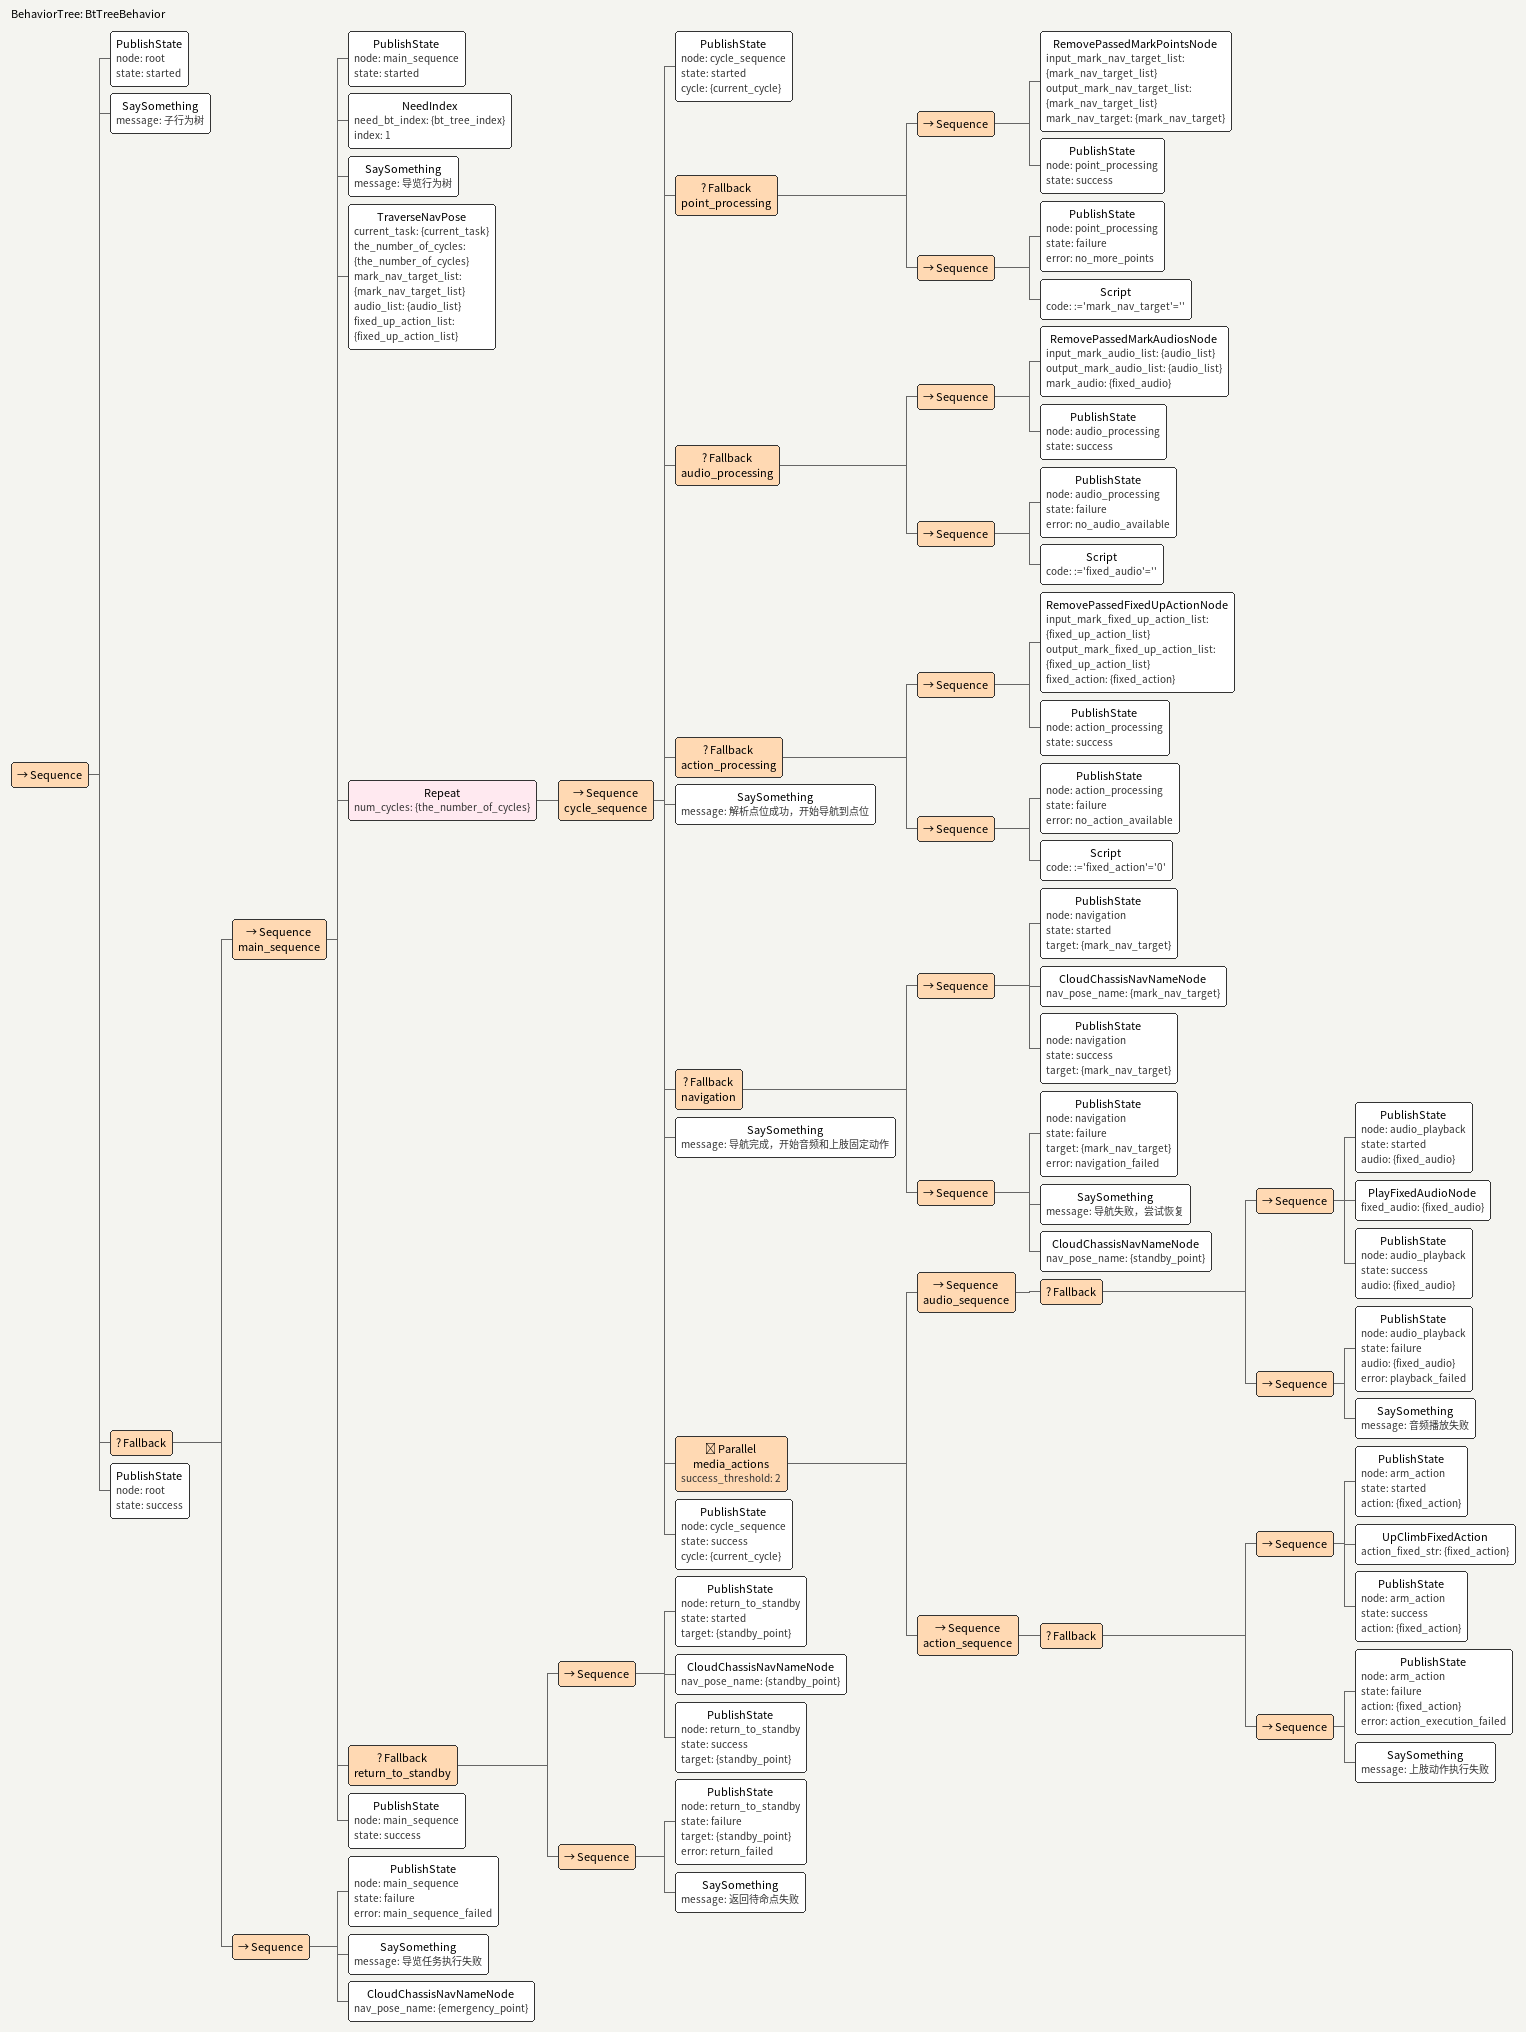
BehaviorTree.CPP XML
<root>
    <BehaviorTree ID="BtTreeBehavior">
        <Sequence>
            <!-- 根节点状态发布 -->
            <PublishState node="root" state="started"/>

            <SaySomething message="子行为树" />
            <Fallback>
                <Sequence name="main_sequence">
                    <PublishState node="main_sequence" state="started"/>

                    <NeedIndex need_bt_index="{bt_tree_index}" index="1" />
                    <SaySomething message="导览行为树" />

                    <TraverseNavPose current_task="{current_task}"
                        the_number_of_cycles="{the_number_of_cycles}"
                        mark_nav_target_list="{mark_nav_target_list}"
                        audio_list="{audio_list}"
                        fixed_up_action_list="{fixed_up_action_list}" />

                    <Repeat num_cycles="{the_number_of_cycles}">
                        <Sequence name="cycle_sequence">
                            <PublishState node="cycle_sequence" state="started" cycle="{current_cycle}"/>

                            <!-- 点位处理 -->
                            <Fallback name="point_processing">
                                <Sequence>
                                    <RemovePassedMarkPointsNode
                                        input_mark_nav_target_list="{mark_nav_target_list}"
                                        output_mark_nav_target_list="{mark_nav_target_list}"
                                        mark_nav_target="{mark_nav_target}" />
                                    <PublishState node="point_processing" state="success"/>
                                </Sequence>
                                <Sequence>
                                    <PublishState node="point_processing" state="failure" error="no_more_points"/>
                                    <Script code=":='mark_nav_target'=''"/>
                                </Sequence>
                            </Fallback>

                            <!-- 音频处理 -->
                            <Fallback name="audio_processing">
                                <Sequence>
                                    <RemovePassedMarkAudiosNode
                                        input_mark_audio_list="{audio_list}"
                                        output_mark_audio_list="{audio_list}"
                                        mark_audio="{fixed_audio}" />
                                    <PublishState node="audio_processing" state="success"/>
                                </Sequence>
                                <Sequence>
                                    <PublishState node="audio_processing" state="failure" error="no_audio_available"/>
                                    <Script code=":='fixed_audio'=''"/>
                                </Sequence>
                            </Fallback>

                            <!-- 动作处理 -->
                            <Fallback name="action_processing">
                                <Sequence>
                                    <RemovePassedFixedUpActionNode
                                        input_mark_fixed_up_action_list="{fixed_up_action_list}"
                                        output_mark_fixed_up_action_list="{fixed_up_action_list}"
                                        fixed_action="{fixed_action}" />
                                    <PublishState node="action_processing" state="success"/>
                                </Sequence>
                                <Sequence>
                                    <PublishState node="action_processing" state="failure" error="no_action_available"/>
                                    <Script code=":='fixed_action'='0'"/> <!-- 默认待机动作 -->
                                </Sequence>
                            </Fallback>

                            <SaySomething message="解析点位成功，开始导航到点位" />

                            <!-- 导航节点（带状态监控） -->
                            <Fallback name="navigation">
                                <Sequence>
                                    <PublishState node="navigation" state="started" target="{mark_nav_target}"/>
                                    <CloudChassisNavNameNode nav_pose_name="{mark_nav_target}" />
                                    <PublishState node="navigation" state="success" target="{mark_nav_target}"/>
                                </Sequence>
                                <Sequence>
                                    <PublishState node="navigation" state="failure" target="{mark_nav_target}" error="navigation_failed"/>
                                    <SaySomething message="导航失败，尝试恢复"/>
                                    <!-- 恢复逻辑 -->
                                    <CloudChassisNavNameNode nav_pose_name="{standby_point}" />
                                </Sequence>
                            </Fallback>

                            <SaySomething message="导航完成，开始音频和上肢固定动作" />

                            <!-- 并行执行音频和动作（带状态监控） -->
                            <Parallel name="media_actions" success_threshold="2">
                                <Sequence name="audio_sequence">
                                    <Fallback>
                                        <Sequence>
                                            <PublishState node="audio_playback" state="started" audio="{fixed_audio}"/>
                                            <PlayFixedAudioNode fixed_audio="{fixed_audio}" />
                                            <PublishState node="audio_playback" state="success" audio="{fixed_audio}"/>
                                        </Sequence>
                                        <Sequence>
                                            <PublishState node="audio_playback" state="failure" audio="{fixed_audio}" error="playback_failed"/>
                                            <SaySomething message="音频播放失败"/>
                                        </Sequence>
                                    </Fallback>
                                </Sequence>

                                <Sequence name="action_sequence">
                                    <Fallback>
                                        <Sequence>
                                            <PublishState node="arm_action" state="started" action="{fixed_action}"/>
                                            <UpClimbFixedAction action_fixed_str="{fixed_action}" />
                                            <PublishState node="arm_action" state="success" action="{fixed_action}"/>
                                        </Sequence>
                                        <Sequence>
                                            <PublishState node="arm_action" state="failure" action="{fixed_action}" error="action_execution_failed"/>
                                            <SaySomething message="上肢动作执行失败"/>
                                        </Sequence>
                                    </Fallback>
                                </Sequence>
                            </Parallel>

                            <PublishState node="cycle_sequence" state="success" cycle="{current_cycle}"/>
                        </Sequence>
                    </Repeat>

                    <!-- 返回待命点 -->
                    <Fallback name="return_to_standby">
                        <Sequence>
                            <PublishState node="return_to_standby" state="started" target="{standby_point}"/>
                            <CloudChassisNavNameNode nav_pose_name="{standby_point}" />
                            <PublishState node="return_to_standby" state="success" target="{standby_point}"/>
                        </Sequence>
                        <Sequence>
                            <PublishState node="return_to_standby" state="failure" target="{standby_point}" error="return_failed"/>
                            <SaySomething message="返回待命点失败"/>
                        </Sequence>
                    </Fallback>

                    <PublishState node="main_sequence" state="success"/>
                </Sequence>

                <!-- 主序列失败处理 -->
                <Sequence>
                    <PublishState node="main_sequence" state="failure" error="main_sequence_failed"/>
                    <SaySomething message="导览任务执行失败"/>
                    <!-- 紧急恢复逻辑 -->
                    <CloudChassisNavNameNode nav_pose_name="{emergency_point}" />
                </Sequence>
            </Fallback>

            <PublishState node="root" state="success"/>
        </Sequence>
    </BehaviorTree>
</root>
